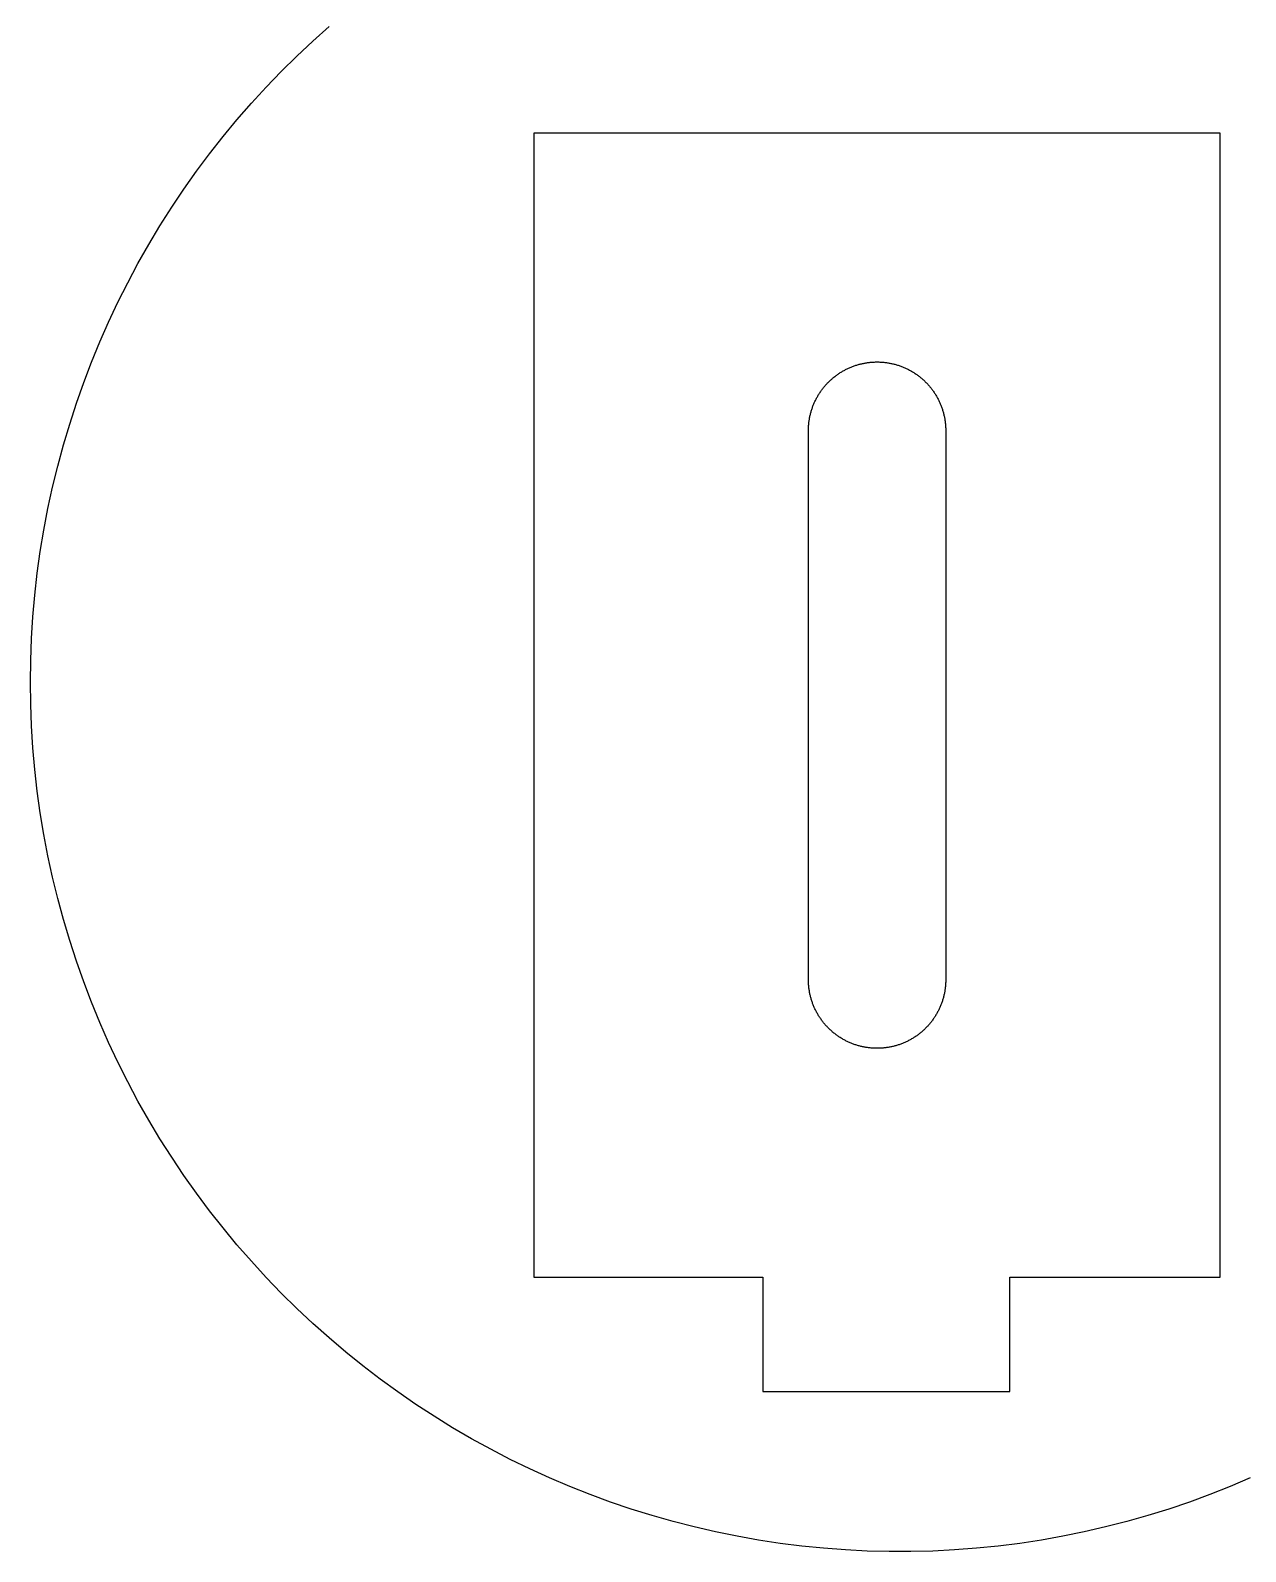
# Model space of a CAD drawing. Header units: metres. Extents: x -136 to 200, y -122 to 130.
# Drawn here: x -89 to -62.45, y -74 to -40.75 of the extents above; entities that cross this region are included whole.
import ezdxf

# ---------------------------------------------------------------- set-up
doc = ezdxf.new("R2010")
doc.units = ezdxf.units.M

msp = doc.modelspace()

# ---------------------------------------------------------------- linework, layer by layer
for p, q in [((-82.8313, -40.9873), (-82.4751, -40.6692)), ((-83.1794, -41.3141), (-82.8313, -40.9873)), ((-83.5192, -41.6497), (-83.1794, -41.3141)), ((-83.8504, -41.9936), (-83.5192, -41.6497)), ((-84.1729, -42.3458), (-83.8504, -41.9936)), ((-84.4864, -42.7059), (-84.1729, -42.3458)), ((-84.7908, -43.0739), (-84.4864, -42.7059)), ((-85.0858, -43.4493), (-84.7908, -43.0739)), ((-63, -43), (-78, -43)), ((-78, -43), (-78, -68)), ((-63, -68), (-63, -43)), ((-85.3713, -43.8321), (-85.0858, -43.4493)), ((-85.6471, -44.2219), (-85.3713, -43.8321)), ((-85.913, -44.6185), (-85.6471, -44.2219)), ((-86.1689, -45.0217), (-85.913, -44.6185)), ((-86.4145, -45.4312), (-86.1689, -45.0217)), ((-86.6498, -45.8467), (-86.4145, -45.4312)), ((-86.8746, -46.268), (-86.6498, -45.8467)), ((-87.0887, -46.6948), (-86.8746, -46.268)), ((-87.292, -47.1269), (-87.0887, -46.6948)), ((-87.4844, -47.5639), (-87.292, -47.1269)), ((-87.6657, -48.0056), (-87.4844, -47.5639)), ((-87.8359, -48.4518), (-87.6657, -48.0056)), ((-71.2554, -48.2041), (-71.2391, -48.1947)), ((-71.2391, -48.1947), (-71.2226, -48.1855)), ((-71.2226, -48.1855), (-71.2061, -48.1766)), ((-71.2061, -48.1766), (-71.1894, -48.1678)), ((-71.1894, -48.1678), (-71.1726, -48.1592)), ((-71.1726, -48.1592), (-71.1557, -48.1509)), ((-71.1557, -48.1509), (-71.1387, -48.1428)), ((-71.1387, -48.1428), (-71.1216, -48.1348)), ((-71.1216, -48.1348), (-71.1044, -48.1272)), ((-71.1044, -48.1272), (-71.0871, -48.1197)), ((-71.0871, -48.1197), (-71.0697, -48.1124)), ((-71.0697, -48.1124), (-71.0522, -48.1053)), ((-71.0522, -48.1053), (-71.0346, -48.0985)), ((-71.0346, -48.0985), (-71.017, -48.0919)), ((-71.017, -48.0919), (-70.9992, -48.0855)), ((-70.9992, -48.0855), (-70.9814, -48.0794)), ((-70.9814, -48.0794), (-70.9635, -48.0734)), ((-70.9635, -48.0734), (-70.9456, -48.0677)), ((-70.9456, -48.0677), (-70.9275, -48.0622)), ((-70.9275, -48.0622), (-70.9094, -48.057)), ((-70.9094, -48.057), (-70.8913, -48.0519)), ((-70.8913, -48.0519), (-70.873, -48.0471)), ((-70.873, -48.0471), (-70.8548, -48.0426)), ((-70.8548, -48.0426), (-70.8364, -48.0382)), ((-70.8364, -48.0382), (-70.818, -48.0341)), ((-70.818, -48.0341), (-70.7996, -48.0302)), ((-70.7996, -48.0302), (-70.7811, -48.0266)), ((-70.7811, -48.0266), (-70.7625, -48.0232)), ((-70.7625, -48.0232), (-70.744, -48.02)), ((-70.744, -48.02), (-70.7253, -48.017)), ((-70.7253, -48.017), (-70.7067, -48.0143)), ((-70.7067, -48.0143), (-70.688, -48.0118)), ((-70.688, -48.0118), (-70.6693, -48.0096)), ((-70.6693, -48.0096), (-70.6505, -48.0076)), ((-70.6505, -48.0076), (-70.6318, -48.0058)), ((-70.6318, -48.0058), (-70.613, -48.0043)), ((-70.613, -48.0043), (-70.5942, -48.003)), ((-70.5942, -48.003), (-70.5754, -48.0019)), ((-70.5754, -48.0019), (-70.5565, -48.0011)), ((-70.5565, -48.0011), (-70.5377, -48.0005)), ((-70.5377, -48.0005), (-70.5189, -48.0001)), ((-70.5189, -48.0001), (-70.5, -48)), ((-70.5, -48), (-70.4812, -48.0001)), ((-70.4812, -48.0001), (-70.4623, -48.0005)), ((-70.4623, -48.0005), (-70.4435, -48.0011)), ((-70.4435, -48.0011), (-70.4246, -48.0019)), ((-70.4246, -48.0019), (-70.4058, -48.003)), ((-70.4058, -48.003), (-70.387, -48.0043)), ((-70.387, -48.0043), (-70.3682, -48.0058)), ((-70.3682, -48.0058), (-70.3495, -48.0076)), ((-70.3495, -48.0076), (-70.3307, -48.0096)), ((-70.3307, -48.0096), (-70.312, -48.0118)), ((-70.312, -48.0118), (-70.2933, -48.0143)), ((-70.2933, -48.0143), (-70.2747, -48.017)), ((-70.2747, -48.017), (-70.2561, -48.02)), ((-70.2561, -48.02), (-70.2375, -48.0232)), ((-70.2375, -48.0232), (-70.2189, -48.0266)), ((-70.2189, -48.0266), (-70.2004, -48.0302)), ((-70.2004, -48.0302), (-70.182, -48.0341)), ((-70.182, -48.0341), (-70.1636, -48.0382)), ((-70.1636, -48.0382), (-70.1453, -48.0426)), ((-70.1453, -48.0426), (-70.127, -48.0471)), ((-70.127, -48.0471), (-70.1087, -48.0519)), ((-70.1087, -48.0519), (-70.0906, -48.057)), ((-70.0906, -48.057), (-70.0725, -48.0622)), ((-70.0725, -48.0622), (-70.0544, -48.0677)), ((-70.0544, -48.0677), (-70.0365, -48.0734)), ((-70.0365, -48.0734), (-70.0186, -48.0794)), ((-70.0186, -48.0794), (-70.0008, -48.0855)), ((-70.0008, -48.0855), (-69.983, -48.0919)), ((-69.983, -48.0919), (-69.9654, -48.0985)), ((-69.9654, -48.0985), (-69.9478, -48.1053)), ((-69.9478, -48.1053), (-69.9303, -48.1124)), ((-69.9303, -48.1124), (-69.9129, -48.1197)), ((-69.9129, -48.1197), (-69.8956, -48.1272)), ((-69.8956, -48.1272), (-69.8784, -48.1348)), ((-69.8784, -48.1348), (-69.8613, -48.1428)), ((-69.8613, -48.1428), (-69.8443, -48.1509)), ((-69.8443, -48.1509), (-69.8274, -48.1592)), ((-69.8274, -48.1592), (-69.8106, -48.1678)), ((-69.8106, -48.1678), (-69.7939, -48.1766)), ((-69.7939, -48.1766), (-69.7774, -48.1855)), ((-69.7774, -48.1855), (-69.7609, -48.1947)), ((-69.7609, -48.1947), (-69.7446, -48.2041)), ((-87.9949, -48.9021), (-87.8359, -48.4518)), ((-71.6558, -48.5439), (-71.6437, -48.5294)), ((-71.6437, -48.5294), (-71.6314, -48.5151)), ((-71.6314, -48.5151), (-71.6189, -48.501)), ((-71.6189, -48.501), (-71.6063, -48.487)), ((-71.6063, -48.487), (-71.5935, -48.4732)), ((-71.5935, -48.4732), (-71.5805, -48.4595)), ((-71.5805, -48.4595), (-71.5673, -48.446)), ((-71.5673, -48.446), (-71.554, -48.4327)), ((-71.554, -48.4327), (-71.5405, -48.4195)), ((-71.5405, -48.4195), (-71.5268, -48.4066)), ((-71.5268, -48.4066), (-71.513, -48.3937)), ((-71.513, -48.3937), (-71.499, -48.3811)), ((-71.499, -48.3811), (-71.4849, -48.3686)), ((-71.4849, -48.3686), (-71.4706, -48.3563)), ((-71.4706, -48.3563), (-71.4561, -48.3442)), ((-71.4561, -48.3442), (-71.4415, -48.3323)), ((-71.4415, -48.3323), (-71.4268, -48.3206)), ((-71.4268, -48.3206), (-71.4119, -48.309)), ((-71.4119, -48.309), (-71.3969, -48.2977)), ((-71.3969, -48.2977), (-71.3817, -48.2865)), ((-71.3817, -48.2865), (-71.3664, -48.2755)), ((-71.3664, -48.2755), (-71.3509, -48.2647)), ((-71.3509, -48.2647), (-71.3353, -48.2541)), ((-71.3353, -48.2541), (-71.3196, -48.2437)), ((-71.3196, -48.2437), (-71.3037, -48.2335)), ((-71.3037, -48.2335), (-71.2878, -48.2235)), ((-71.2878, -48.2235), (-71.2717, -48.2137)), ((-71.2717, -48.2137), (-71.2554, -48.2041)), ((-69.7446, -48.2041), (-69.7283, -48.2137)), ((-69.7283, -48.2137), (-69.7122, -48.2235)), ((-69.7122, -48.2235), (-69.6963, -48.2335)), ((-69.6963, -48.2335), (-69.6804, -48.2437)), ((-69.6804, -48.2437), (-69.6647, -48.2541)), ((-69.6647, -48.2541), (-69.6491, -48.2647)), ((-69.6491, -48.2647), (-69.6337, -48.2755)), ((-69.6337, -48.2755), (-69.6183, -48.2865)), ((-69.6183, -48.2865), (-69.6031, -48.2977)), ((-69.6031, -48.2977), (-69.5881, -48.309)), ((-69.5881, -48.309), (-69.5732, -48.3206)), ((-69.5732, -48.3206), (-69.5585, -48.3323)), ((-69.5585, -48.3323), (-69.5439, -48.3442)), ((-69.5439, -48.3442), (-69.5294, -48.3563)), ((-69.5294, -48.3563), (-69.5151, -48.3686)), ((-69.5151, -48.3686), (-69.501, -48.3811)), ((-69.501, -48.3811), (-69.487, -48.3937)), ((-69.487, -48.3937), (-69.4732, -48.4066)), ((-69.4732, -48.4066), (-69.4595, -48.4195)), ((-69.4595, -48.4195), (-69.446, -48.4327)), ((-69.446, -48.4327), (-69.4327, -48.446)), ((-69.4327, -48.446), (-69.4195, -48.4595)), ((-69.4195, -48.4595), (-69.4066, -48.4732)), ((-69.4066, -48.4732), (-69.3937, -48.487)), ((-69.3937, -48.487), (-69.3811, -48.501)), ((-69.3811, -48.501), (-69.3686, -48.5151)), ((-69.3686, -48.5151), (-69.3563, -48.5294)), ((-69.3563, -48.5294), (-69.3442, -48.5439)), ((-71.8652, -48.8784), (-71.8573, -48.8613)), ((-71.8573, -48.8613), (-71.8491, -48.8443)), ((-71.8491, -48.8443), (-71.8408, -48.8274)), ((-71.8408, -48.8274), (-71.8322, -48.8106)), ((-71.8322, -48.8106), (-71.8234, -48.7939)), ((-71.8234, -48.7939), (-71.8145, -48.7774)), ((-71.8145, -48.7774), (-71.8053, -48.7609)), ((-71.8053, -48.7609), (-71.7959, -48.7446)), ((-71.7959, -48.7446), (-71.7863, -48.7283)), ((-71.7863, -48.7283), (-71.7765, -48.7122)), ((-71.7765, -48.7122), (-71.7665, -48.6963)), ((-71.7665, -48.6963), (-71.7563, -48.6804)), ((-71.7563, -48.6804), (-71.7459, -48.6647)), ((-71.7459, -48.6647), (-71.7353, -48.6491)), ((-71.7353, -48.6491), (-71.7245, -48.6337)), ((-71.7245, -48.6337), (-71.7135, -48.6183)), ((-71.7135, -48.6183), (-71.7024, -48.6031)), ((-71.7024, -48.6031), (-71.691, -48.5881)), ((-71.691, -48.5881), (-71.6794, -48.5732)), ((-71.6794, -48.5732), (-71.6677, -48.5585)), ((-71.6677, -48.5585), (-71.6558, -48.5439)), ((-69.3442, -48.5439), (-69.3323, -48.5585)), ((-69.3323, -48.5585), (-69.3206, -48.5732)), ((-69.3206, -48.5732), (-69.309, -48.5881)), ((-69.309, -48.5881), (-69.2977, -48.6031)), ((-69.2977, -48.6031), (-69.2865, -48.6183)), ((-69.2865, -48.6183), (-69.2755, -48.6337)), ((-69.2755, -48.6337), (-69.2647, -48.6491)), ((-69.2647, -48.6491), (-69.2541, -48.6647)), ((-69.2541, -48.6647), (-69.2437, -48.6804)), ((-69.2437, -48.6804), (-69.2335, -48.6963)), ((-69.2335, -48.6963), (-69.2235, -48.7122)), ((-69.2235, -48.7122), (-69.2137, -48.7283)), ((-69.2137, -48.7283), (-69.2041, -48.7446)), ((-69.2041, -48.7446), (-69.1947, -48.7609)), ((-69.1947, -48.7609), (-69.1855, -48.7774)), ((-69.1855, -48.7774), (-69.1766, -48.7939)), ((-69.1766, -48.7939), (-69.1678, -48.8106)), ((-69.1678, -48.8106), (-69.1592, -48.8274)), ((-69.1592, -48.8274), (-69.1509, -48.8443)), ((-69.1509, -48.8443), (-69.1428, -48.8613)), ((-69.1428, -48.8613), (-69.1348, -48.8784)), ((-88.1424, -49.3562), (-87.9949, -48.9021)), ((-71.9734, -49.2189), (-71.9698, -49.2004)), ((-71.9698, -49.2004), (-71.9659, -49.182)), ((-71.9659, -49.182), (-71.9618, -49.1636)), ((-71.9618, -49.1636), (-71.9575, -49.1453)), ((-71.9575, -49.1453), (-71.9529, -49.127)), ((-71.9529, -49.127), (-71.9481, -49.1087)), ((-71.9481, -49.1087), (-71.9431, -49.0906)), ((-71.9431, -49.0906), (-71.9378, -49.0725)), ((-71.9378, -49.0725), (-71.9323, -49.0544)), ((-71.9323, -49.0544), (-71.9266, -49.0365)), ((-71.9266, -49.0365), (-71.9207, -49.0186)), ((-71.9207, -49.0186), (-71.9145, -49.0008)), ((-71.9145, -49.0008), (-71.9081, -48.983)), ((-71.9081, -48.983), (-71.9015, -48.9654)), ((-71.9015, -48.9654), (-71.8947, -48.9478)), ((-71.8947, -48.9478), (-71.8876, -48.9303)), ((-71.8876, -48.9303), (-71.8804, -48.9129)), ((-71.8804, -48.9129), (-71.8729, -48.8956)), ((-71.8729, -48.8956), (-71.8652, -48.8784)), ((-69.1348, -48.8784), (-69.1272, -48.8956)), ((-69.1272, -48.8956), (-69.1197, -48.9129)), ((-69.1197, -48.9129), (-69.1124, -48.9303)), ((-69.1124, -48.9303), (-69.1053, -48.9478)), ((-69.1053, -48.9478), (-69.0985, -48.9654)), ((-69.0985, -48.9654), (-69.0919, -48.983)), ((-69.0919, -48.983), (-69.0855, -49.0008)), ((-69.0855, -49.0008), (-69.0794, -49.0186)), ((-69.0794, -49.0186), (-69.0734, -49.0365)), ((-69.0734, -49.0365), (-69.0677, -49.0544)), ((-69.0677, -49.0544), (-69.0622, -49.0725)), ((-69.0622, -49.0725), (-69.057, -49.0906)), ((-69.057, -49.0906), (-69.0519, -49.1087)), ((-69.0519, -49.1087), (-69.0471, -49.127)), ((-69.0471, -49.127), (-69.0426, -49.1453)), ((-69.0426, -49.1453), (-69.0382, -49.1636)), ((-69.0382, -49.1636), (-69.0341, -49.182)), ((-69.0341, -49.182), (-69.0302, -49.2004)), ((-69.0302, -49.2004), (-69.0266, -49.2189)), ((-88.2785, -49.8139), (-88.1424, -49.3562)), ((-72, -49.5), (-71.9999, -49.4812)), ((-72, -61.5), (-72, -49.5)), ((-71.9999, -49.4812), (-71.9995, -49.4623)), ((-71.9995, -49.4623), (-71.9989, -49.4435)), ((-71.9989, -49.4435), (-71.9981, -49.4246)), ((-71.9981, -49.4246), (-71.9971, -49.4058)), ((-71.9971, -49.4058), (-71.9957, -49.387)), ((-71.9957, -49.387), (-71.9942, -49.3682)), ((-71.9942, -49.3682), (-71.9924, -49.3495)), ((-71.9924, -49.3495), (-71.9904, -49.3307)), ((-71.9904, -49.3307), (-71.9882, -49.312)), ((-71.9882, -49.312), (-71.9857, -49.2933)), ((-71.9857, -49.2933), (-71.983, -49.2747)), ((-71.983, -49.2747), (-71.98, -49.2561)), ((-71.98, -49.2561), (-71.9769, -49.2375)), ((-71.9769, -49.2375), (-71.9734, -49.2189)), ((-69.0266, -49.2189), (-69.0232, -49.2375)), ((-69.0232, -49.2375), (-69.02, -49.2561)), ((-69.02, -49.2561), (-69.017, -49.2747)), ((-69.017, -49.2747), (-69.0143, -49.2933)), ((-69.0143, -49.2933), (-69.0118, -49.312)), ((-69.0118, -49.312), (-69.0096, -49.3307)), ((-69.0096, -49.3307), (-69.0076, -49.3495)), ((-69.0076, -49.3495), (-69.0058, -49.3682)), ((-69.0058, -49.3682), (-69.0043, -49.387)), ((-69.0043, -49.387), (-69.003, -49.4058)), ((-69.003, -49.4058), (-69.0019, -49.4246)), ((-69.0019, -49.4246), (-69.0011, -49.4435)), ((-69.0011, -49.4435), (-69.0005, -49.4623)), ((-69.0005, -49.4623), (-69.0001, -49.4812)), ((-69.0001, -49.4812), (-69, -49.5)), ((-69, -49.5), (-69, -61.5)), ((-88.4031, -50.2749), (-88.2785, -49.8139)), ((-88.516, -50.7389), (-88.4031, -50.2749)), ((-88.6172, -51.2055), (-88.516, -50.7389)), ((-88.7067, -51.6746), (-88.6172, -51.2055)), ((-88.7844, -52.1457), (-88.7067, -51.6746)), ((-88.8502, -52.6187), (-88.7844, -52.1457)), ((-88.9041, -53.0931), (-88.8502, -52.6187)), ((-88.946, -53.5688), (-88.9041, -53.0931)), ((-88.976, -54.0454), (-88.946, -53.5688)), ((-88.994, -54.5225), (-88.976, -54.0454)), ((-89, -55), (-88.994, -54.5225)), ((-88.994, -55.4775), (-89, -55)), ((-88.976, -55.9546), (-88.994, -55.4775)), ((-88.946, -56.4312), (-88.976, -55.9546)), ((-88.9041, -56.9069), (-88.946, -56.4312)), ((-88.8502, -57.3813), (-88.9041, -56.9069)), ((-88.7844, -57.8543), (-88.8502, -57.3813)), ((-88.7067, -58.3254), (-88.7844, -57.8543)), ((-88.6172, -58.7945), (-88.7067, -58.3254)), ((-88.516, -59.2611), (-88.6172, -58.7945)), ((-88.4031, -59.7251), (-88.516, -59.2611)), ((-88.2785, -60.1861), (-88.4031, -59.7251)), ((-88.1424, -60.6438), (-88.2785, -60.1861)), ((-87.9949, -61.0979), (-88.1424, -60.6438)), ((-87.8359, -61.5482), (-87.9949, -61.0979)), ((-71.9999, -61.5189), (-72, -61.5)), ((-69, -61.5), (-69.0001, -61.5189)), ((-87.6657, -61.9944), (-87.8359, -61.5482)), ((-71.9995, -61.5377), (-71.9999, -61.5189)), ((-71.9989, -61.5565), (-71.9995, -61.5377)), ((-71.9981, -61.5754), (-71.9989, -61.5565)), ((-71.9971, -61.5942), (-71.9981, -61.5754)), ((-71.9957, -61.613), (-71.9971, -61.5942)), ((-71.9942, -61.6318), (-71.9957, -61.613)), ((-71.9924, -61.6505), (-71.9942, -61.6318)), ((-71.9904, -61.6693), (-71.9924, -61.6505)), ((-71.9882, -61.688), (-71.9904, -61.6693)), ((-71.9857, -61.7067), (-71.9882, -61.688)), ((-71.983, -61.7253), (-71.9857, -61.7067)), ((-71.98, -61.744), (-71.983, -61.7253)), ((-71.9769, -61.7625), (-71.98, -61.744)), ((-71.9734, -61.7811), (-71.9769, -61.7625)), ((-71.9698, -61.7996), (-71.9734, -61.7811)), ((-71.9659, -61.818), (-71.9698, -61.7996)), ((-71.9618, -61.8364), (-71.9659, -61.818)), ((-69.0341, -61.818), (-69.0382, -61.8364)), ((-69.0302, -61.7996), (-69.0341, -61.818)), ((-69.0266, -61.7811), (-69.0302, -61.7996)), ((-69.0232, -61.7625), (-69.0266, -61.7811)), ((-69.02, -61.744), (-69.0232, -61.7625)), ((-69.017, -61.7253), (-69.02, -61.744)), ((-69.0143, -61.7067), (-69.017, -61.7253)), ((-69.0118, -61.688), (-69.0143, -61.7067)), ((-69.0096, -61.6693), (-69.0118, -61.688)), ((-69.0076, -61.6505), (-69.0096, -61.6693)), ((-69.0058, -61.6318), (-69.0076, -61.6505)), ((-69.0043, -61.613), (-69.0058, -61.6318)), ((-69.003, -61.5942), (-69.0043, -61.613)), ((-69.0019, -61.5754), (-69.003, -61.5942)), ((-69.0011, -61.5565), (-69.0019, -61.5754)), ((-69.0005, -61.5377), (-69.0011, -61.5565)), ((-69.0001, -61.5189), (-69.0005, -61.5377)), ((-87.4844, -62.4361), (-87.6657, -61.9944)), ((-71.9575, -61.8548), (-71.9618, -61.8364)), ((-71.9529, -61.873), (-71.9575, -61.8548)), ((-71.9481, -61.8913), (-71.9529, -61.873)), ((-71.9431, -61.9094), (-71.9481, -61.8913)), ((-71.9378, -61.9275), (-71.9431, -61.9094)), ((-71.9323, -61.9456), (-71.9378, -61.9275)), ((-71.9266, -61.9635), (-71.9323, -61.9456)), ((-71.9207, -61.9814), (-71.9266, -61.9635)), ((-71.9145, -61.9992), (-71.9207, -61.9814)), ((-71.9081, -62.017), (-71.9145, -61.9992)), ((-71.9015, -62.0346), (-71.9081, -62.017)), ((-71.8947, -62.0522), (-71.9015, -62.0346)), ((-71.8876, -62.0697), (-71.8947, -62.0522)), ((-71.8804, -62.0871), (-71.8876, -62.0697)), ((-71.8729, -62.1044), (-71.8804, -62.0871)), ((-71.8652, -62.1216), (-71.8729, -62.1044)), ((-71.8573, -62.1387), (-71.8652, -62.1216)), ((-71.8491, -62.1557), (-71.8573, -62.1387)), ((-71.8408, -62.1726), (-71.8491, -62.1557)), ((-69.1509, -62.1557), (-69.1592, -62.1726)), ((-69.1428, -62.1387), (-69.1509, -62.1557)), ((-69.1348, -62.1216), (-69.1428, -62.1387)), ((-69.1272, -62.1044), (-69.1348, -62.1216)), ((-69.1197, -62.0871), (-69.1272, -62.1044)), ((-69.1124, -62.0697), (-69.1197, -62.0871)), ((-69.1053, -62.0522), (-69.1124, -62.0697)), ((-69.0985, -62.0346), (-69.1053, -62.0522)), ((-69.0919, -62.017), (-69.0985, -62.0346)), ((-69.0855, -61.9992), (-69.0919, -62.017)), ((-69.0794, -61.9814), (-69.0855, -61.9992)), ((-69.0734, -61.9635), (-69.0794, -61.9814)), ((-69.0677, -61.9456), (-69.0734, -61.9635)), ((-69.0622, -61.9275), (-69.0677, -61.9456)), ((-69.057, -61.9094), (-69.0622, -61.9275)), ((-69.0519, -61.8913), (-69.057, -61.9094)), ((-69.0471, -61.873), (-69.0519, -61.8913)), ((-69.0426, -61.8548), (-69.0471, -61.873)), ((-69.0382, -61.8364), (-69.0426, -61.8548)), ((-87.292, -62.8731), (-87.4844, -62.4361)), ((-71.8322, -62.1894), (-71.8408, -62.1726)), ((-71.8234, -62.2061), (-71.8322, -62.1894)), ((-71.8145, -62.2226), (-71.8234, -62.2061)), ((-71.8053, -62.2391), (-71.8145, -62.2226)), ((-71.7959, -62.2554), (-71.8053, -62.2391)), ((-71.7863, -62.2717), (-71.7959, -62.2554)), ((-71.7765, -62.2878), (-71.7863, -62.2717)), ((-71.7665, -62.3037), (-71.7765, -62.2878)), ((-71.7563, -62.3196), (-71.7665, -62.3037)), ((-71.7459, -62.3353), (-71.7563, -62.3196)), ((-71.7353, -62.3509), (-71.7459, -62.3353)), ((-71.7245, -62.3664), (-71.7353, -62.3509)), ((-71.7135, -62.3817), (-71.7245, -62.3664)), ((-71.7024, -62.3969), (-71.7135, -62.3817)), ((-71.691, -62.4119), (-71.7024, -62.3969)), ((-71.6794, -62.4268), (-71.691, -62.4119)), ((-71.6677, -62.4415), (-71.6794, -62.4268)), ((-71.6558, -62.4561), (-71.6677, -62.4415)), ((-71.6437, -62.4706), (-71.6558, -62.4561)), ((-71.6314, -62.4849), (-71.6437, -62.4706)), ((-71.6189, -62.499), (-71.6314, -62.4849)), ((-69.3686, -62.4849), (-69.3811, -62.499)), ((-69.3563, -62.4706), (-69.3686, -62.4849)), ((-69.3442, -62.4561), (-69.3563, -62.4706)), ((-69.3323, -62.4415), (-69.3442, -62.4561)), ((-69.3206, -62.4268), (-69.3323, -62.4415)), ((-69.309, -62.4119), (-69.3206, -62.4268)), ((-69.2977, -62.3969), (-69.309, -62.4119)), ((-69.2865, -62.3817), (-69.2977, -62.3969)), ((-69.2755, -62.3664), (-69.2865, -62.3817)), ((-69.2647, -62.3509), (-69.2755, -62.3664)), ((-69.2541, -62.3353), (-69.2647, -62.3509)), ((-69.2437, -62.3196), (-69.2541, -62.3353)), ((-69.2335, -62.3037), (-69.2437, -62.3196)), ((-69.2235, -62.2878), (-69.2335, -62.3037)), ((-69.2137, -62.2717), (-69.2235, -62.2878)), ((-69.2041, -62.2554), (-69.2137, -62.2717)), ((-69.1947, -62.2391), (-69.2041, -62.2554)), ((-69.1855, -62.2226), (-69.1947, -62.2391)), ((-69.1766, -62.2061), (-69.1855, -62.2226)), ((-69.1678, -62.1894), (-69.1766, -62.2061)), ((-69.1592, -62.1726), (-69.1678, -62.1894)), ((-71.6063, -62.513), (-71.6189, -62.499)), ((-71.5935, -62.5268), (-71.6063, -62.513)), ((-71.5805, -62.5405), (-71.5935, -62.5268)), ((-71.5673, -62.554), (-71.5805, -62.5405)), ((-71.554, -62.5673), (-71.5673, -62.554)), ((-71.5405, -62.5805), (-71.554, -62.5673)), ((-71.5268, -62.5935), (-71.5405, -62.5805)), ((-71.513, -62.6063), (-71.5268, -62.5935)), ((-71.499, -62.6189), (-71.513, -62.6063)), ((-71.4849, -62.6314), (-71.499, -62.6189)), ((-71.4706, -62.6437), (-71.4849, -62.6314)), ((-71.4561, -62.6558), (-71.4706, -62.6437)), ((-71.4415, -62.6677), (-71.4561, -62.6558)), ((-71.4268, -62.6794), (-71.4415, -62.6677)), ((-71.4119, -62.691), (-71.4268, -62.6794)), ((-71.3969, -62.7024), (-71.4119, -62.691)), ((-71.3817, -62.7135), (-71.3969, -62.7024)), ((-71.3664, -62.7245), (-71.3817, -62.7135)), ((-71.3509, -62.7353), (-71.3664, -62.7245)), ((-71.3353, -62.7459), (-71.3509, -62.7353)), ((-71.3196, -62.7563), (-71.3353, -62.7459)), ((-71.3037, -62.7665), (-71.3196, -62.7563)), ((-71.2878, -62.7765), (-71.3037, -62.7665)), ((-71.2717, -62.7863), (-71.2878, -62.7765)), ((-71.2554, -62.7959), (-71.2717, -62.7863)), ((-71.2391, -62.8053), (-71.2554, -62.7959)), ((-71.2226, -62.8145), (-71.2391, -62.8053)), ((-71.2061, -62.8234), (-71.2226, -62.8145)), ((-71.1894, -62.8322), (-71.2061, -62.8234)), ((-69.7939, -62.8234), (-69.8106, -62.8322)), ((-69.7774, -62.8145), (-69.7939, -62.8234)), ((-69.7609, -62.8053), (-69.7774, -62.8145)), ((-69.7446, -62.7959), (-69.7609, -62.8053)), ((-69.7283, -62.7863), (-69.7446, -62.7959)), ((-69.7122, -62.7765), (-69.7283, -62.7863)), ((-69.6963, -62.7665), (-69.7122, -62.7765)), ((-69.6804, -62.7563), (-69.6963, -62.7665)), ((-69.6647, -62.7459), (-69.6804, -62.7563)), ((-69.6491, -62.7353), (-69.6647, -62.7459)), ((-69.6337, -62.7245), (-69.6491, -62.7353)), ((-69.6183, -62.7135), (-69.6337, -62.7245)), ((-69.6031, -62.7024), (-69.6183, -62.7135)), ((-69.5881, -62.691), (-69.6031, -62.7024)), ((-69.5732, -62.6794), (-69.5881, -62.691)), ((-69.5585, -62.6677), (-69.5732, -62.6794)), ((-69.5439, -62.6558), (-69.5585, -62.6677)), ((-69.5294, -62.6437), (-69.5439, -62.6558)), ((-69.5151, -62.6314), (-69.5294, -62.6437)), ((-69.501, -62.6189), (-69.5151, -62.6314)), ((-69.487, -62.6063), (-69.501, -62.6189)), ((-69.4732, -62.5935), (-69.487, -62.6063)), ((-69.4595, -62.5805), (-69.4732, -62.5935)), ((-69.446, -62.5673), (-69.4595, -62.5805)), ((-69.4327, -62.554), (-69.446, -62.5673)), ((-69.4195, -62.5405), (-69.4327, -62.554)), ((-69.4066, -62.5268), (-69.4195, -62.5405)), ((-69.3937, -62.513), (-69.4066, -62.5268)), ((-69.3811, -62.499), (-69.3937, -62.513)), ((-87.0887, -63.3052), (-87.292, -62.8731)), ((-71.1726, -62.8408), (-71.1894, -62.8322)), ((-71.1557, -62.8491), (-71.1726, -62.8408)), ((-71.1387, -62.8573), (-71.1557, -62.8491)), ((-71.1216, -62.8652), (-71.1387, -62.8573)), ((-71.1044, -62.8729), (-71.1216, -62.8652)), ((-71.0871, -62.8804), (-71.1044, -62.8729)), ((-71.0697, -62.8876), (-71.0871, -62.8804)), ((-71.0522, -62.8947), (-71.0697, -62.8876)), ((-71.0346, -62.9015), (-71.0522, -62.8947)), ((-71.017, -62.9081), (-71.0346, -62.9015)), ((-70.9992, -62.9145), (-71.017, -62.9081)), ((-70.9814, -62.9207), (-70.9992, -62.9145)), ((-70.9635, -62.9266), (-70.9814, -62.9207)), ((-70.9456, -62.9323), (-70.9635, -62.9266)), ((-70.9275, -62.9378), (-70.9456, -62.9323)), ((-70.9094, -62.9431), (-70.9275, -62.9378)), ((-70.8913, -62.9481), (-70.9094, -62.9431)), ((-70.873, -62.9529), (-70.8913, -62.9481)), ((-70.8548, -62.9575), (-70.873, -62.9529)), ((-70.8364, -62.9618), (-70.8548, -62.9575)), ((-70.818, -62.9659), (-70.8364, -62.9618)), ((-70.7996, -62.9698), (-70.818, -62.9659)), ((-70.7811, -62.9734), (-70.7996, -62.9698)), ((-70.7625, -62.9769), (-70.7811, -62.9734)), ((-70.744, -62.98), (-70.7625, -62.9769)), ((-70.7253, -62.983), (-70.744, -62.98)), ((-70.7067, -62.9857), (-70.7253, -62.983)), ((-70.688, -62.9882), (-70.7067, -62.9857)), ((-70.6693, -62.9904), (-70.688, -62.9882)), ((-70.6505, -62.9924), (-70.6693, -62.9904)), ((-70.6318, -62.9942), (-70.6505, -62.9924)), ((-70.613, -62.9957), (-70.6318, -62.9942)), ((-70.5942, -62.9971), (-70.613, -62.9957)), ((-70.5754, -62.9981), (-70.5942, -62.9971)), ((-70.5565, -62.9989), (-70.5754, -62.9981)), ((-70.5377, -62.9995), (-70.5565, -62.9989)), ((-70.5189, -62.9999), (-70.5377, -62.9995)), ((-70.5, -63), (-70.5189, -62.9999)), ((-70.4812, -62.9999), (-70.5, -63)), ((-70.4623, -62.9995), (-70.4812, -62.9999)), ((-70.4435, -62.9989), (-70.4623, -62.9995)), ((-70.4246, -62.9981), (-70.4435, -62.9989)), ((-70.4058, -62.9971), (-70.4246, -62.9981)), ((-70.387, -62.9957), (-70.4058, -62.9971)), ((-70.3682, -62.9942), (-70.387, -62.9957)), ((-70.3495, -62.9924), (-70.3682, -62.9942)), ((-70.3307, -62.9904), (-70.3495, -62.9924)), ((-70.312, -62.9882), (-70.3307, -62.9904)), ((-70.2933, -62.9857), (-70.312, -62.9882)), ((-70.2747, -62.983), (-70.2933, -62.9857)), ((-70.2561, -62.98), (-70.2747, -62.983)), ((-70.2375, -62.9769), (-70.2561, -62.98)), ((-70.2189, -62.9734), (-70.2375, -62.9769)), ((-70.2004, -62.9698), (-70.2189, -62.9734)), ((-70.182, -62.9659), (-70.2004, -62.9698)), ((-70.1636, -62.9618), (-70.182, -62.9659)), ((-70.1453, -62.9575), (-70.1636, -62.9618)), ((-70.127, -62.9529), (-70.1453, -62.9575)), ((-70.1087, -62.9481), (-70.127, -62.9529)), ((-70.0906, -62.9431), (-70.1087, -62.9481)), ((-70.0725, -62.9378), (-70.0906, -62.9431)), ((-70.0544, -62.9323), (-70.0725, -62.9378)), ((-70.0365, -62.9266), (-70.0544, -62.9323)), ((-70.0186, -62.9207), (-70.0365, -62.9266)), ((-70.0008, -62.9145), (-70.0186, -62.9207)), ((-69.983, -62.9081), (-70.0008, -62.9145)), ((-69.9654, -62.9015), (-69.983, -62.9081)), ((-69.9478, -62.8947), (-69.9654, -62.9015)), ((-69.9303, -62.8876), (-69.9478, -62.8947)), ((-69.9129, -62.8804), (-69.9303, -62.8876)), ((-69.8956, -62.8729), (-69.9129, -62.8804)), ((-69.8784, -62.8652), (-69.8956, -62.8729)), ((-69.8613, -62.8573), (-69.8784, -62.8652)), ((-69.8443, -62.8491), (-69.8613, -62.8573)), ((-69.8274, -62.8408), (-69.8443, -62.8491)), ((-69.8106, -62.8322), (-69.8274, -62.8408)), ((-86.8746, -63.732), (-87.0887, -63.3052)), ((-86.6498, -64.1533), (-86.8746, -63.732)), ((-86.4145, -64.5688), (-86.6498, -64.1533)), ((-86.1689, -64.9783), (-86.4145, -64.5688)), ((-85.913, -65.3815), (-86.1689, -64.9783)), ((-85.6471, -65.7781), (-85.913, -65.3815)), ((-85.3713, -66.1679), (-85.6471, -65.7781)), ((-85.0858, -66.5507), (-85.3713, -66.1679)), ((-84.7908, -66.9261), (-85.0858, -66.5507)), ((-84.4864, -67.2941), (-84.7908, -66.9261)), ((-84.1729, -67.6542), (-84.4864, -67.2941)), ((-83.8504, -68.0064), (-84.1729, -67.6542)), ((-83.5192, -68.3503), (-83.8504, -68.0064)), ((-78, -68), (-73, -68)), ((-73, -68), (-73, -70.5)), ((-67.6, -68), (-63, -68)), ((-67.6, -70.5), (-67.6, -68)), ((-83.1794, -68.6859), (-83.5192, -68.3503)), ((-82.8313, -69.0127), (-83.1794, -68.6859)), ((-82.4751, -69.3308), (-82.8313, -69.0127)), ((-82.1111, -69.6397), (-82.4751, -69.3308)), ((-81.7393, -69.9395), (-82.1111, -69.6397)), ((-81.3602, -70.2298), (-81.7393, -69.9395)), ((-80.9739, -70.5104), (-81.3602, -70.2298)), ((-80.5806, -70.7813), (-80.9739, -70.5104)), ((-80.1807, -71.0422), (-80.5806, -70.7813)), ((-73, -70.5), (-67.6, -70.5)), ((-79.7743, -71.293), (-80.1807, -71.0422)), ((-79.3618, -71.5335), (-79.7743, -71.293)), ((-78.9434, -71.7635), (-79.3618, -71.5335)), ((-78.5193, -71.983), (-78.9434, -71.7635)), ((-78.0898, -72.1917), (-78.5193, -71.983)), ((-77.6552, -72.3896), (-78.0898, -72.1917)), ((-77.2158, -72.5765), (-77.6552, -72.3896)), ((-62.3448, -72.3896), (-62.7842, -72.5765)), ((-76.7718, -72.7522), (-77.2158, -72.5765)), ((-76.3236, -72.9168), (-76.7718, -72.7522)), ((-63.2282, -72.7522), (-63.6764, -72.9168)), ((-62.7842, -72.5765), (-63.2282, -72.7522)), ((-75.8713, -73.0701), (-76.3236, -72.9168)), ((-75.4154, -73.2119), (-75.8713, -73.0701)), ((-64.1287, -73.0701), (-64.5846, -73.2119)), ((-63.6764, -72.9168), (-64.1287, -73.0701)), ((-74.956, -73.3422), (-75.4154, -73.2119)), ((-74.4935, -73.461), (-74.956, -73.3422)), ((-74.0281, -73.5681), (-74.4935, -73.461)), ((-65.5065, -73.461), (-65.9719, -73.5681)), ((-65.044, -73.3422), (-65.5065, -73.461)), ((-64.5846, -73.2119), (-65.044, -73.3422)), ((-73.5602, -73.6635), (-74.0281, -73.5681)), ((-73.0901, -73.747), (-73.5602, -73.6635)), ((-72.618, -73.8188), (-73.0901, -73.747)), ((-66.9099, -73.747), (-67.382, -73.8188)), ((-66.4398, -73.6635), (-66.9099, -73.747)), ((-65.9719, -73.5681), (-66.4398, -73.6635)), ((-72.1443, -73.8786), (-72.618, -73.8188)), ((-71.6692, -73.9265), (-72.1443, -73.8786)), ((-71.193, -73.9625), (-71.6692, -73.9265)), ((-70.7161, -73.9865), (-71.193, -73.9625)), ((-70.2388, -73.9985), (-70.7161, -73.9865)), ((-69.7612, -73.9985), (-70.2388, -73.9985)), ((-69.2839, -73.9865), (-69.7612, -73.9985)), ((-68.807, -73.9625), (-69.2839, -73.9865)), ((-68.3308, -73.9265), (-68.807, -73.9625)), ((-67.8557, -73.8786), (-68.3308, -73.9265)), ((-67.382, -73.8188), (-67.8557, -73.8786))]:
    msp.add_line(p, q)

doc.saveas('drawing.dxf')
